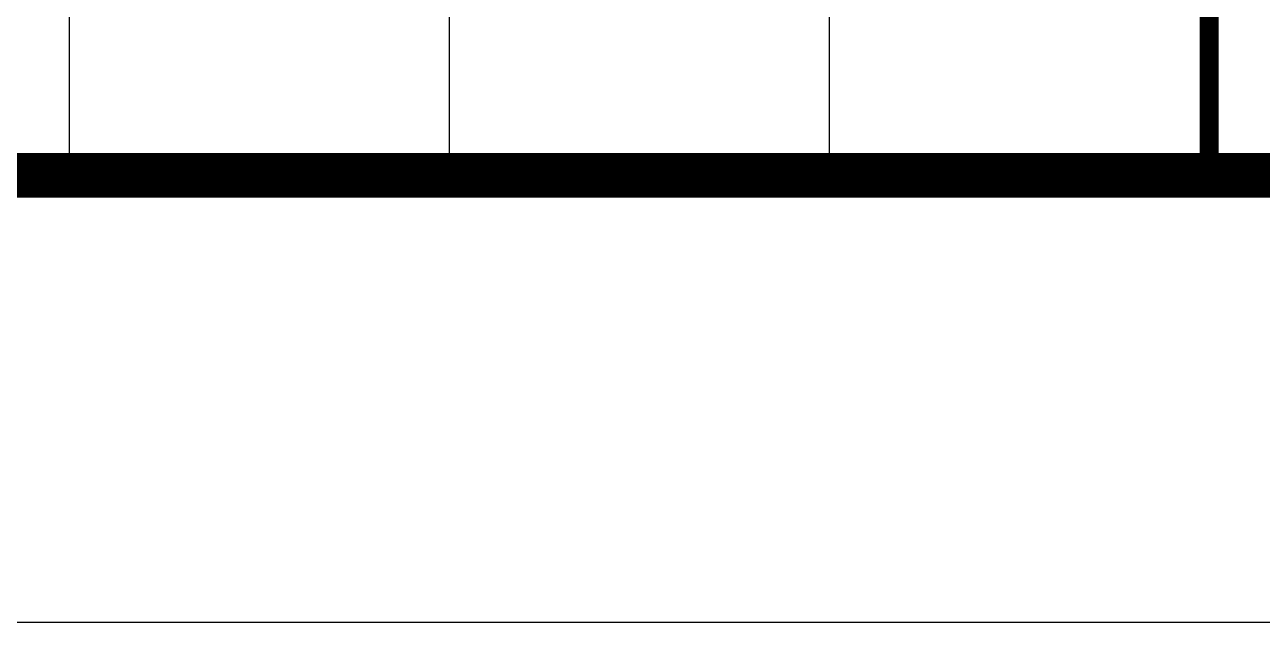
# Model space of a CAD drawing. Extents: x -496980 to 486425, y -292187 to -29437.
# Drawn here: x -267474 to -260554, y -292187 to -288845 of the extents above; entities that cross this region are included whole.
import ezdxf

# ---------------------------------------------------------------- set-up
doc = ezdxf.new("R2010")
doc.units = 0
doc.header["$LTSCALE"] = 1000
doc.header["$MEASUREMENT"] = 0
doc.layers.add('PUB_TITLE', color=4, linetype='Continuous')

msp = doc.modelspace()

# ---------------------------------------------------------------- linework, layer by layer
at = {"layer": 'PUB_TITLE'}
for p, q in [((-267226.1, -275661.9), (-267226.1, -289686.9)), ((-265101.1, -275661.9), (-265101.1, -289686.9)), ((-262976.1, -275661.9), (-262976.1, -289686.9))]:
    msp.add_line(p, q, dxfattribs=at)
msp.add_lwpolyline([(-302656, -29436.9), (-302656, -292186.9), (-154156, -292186.9), (-154156, -29436.9)], close=True, dxfattribs=at)
at = {"layer": 'PUB_TITLE', "const_width": 250}
msp.add_lwpolyline([(-300156, -35686.9), (-300156, -289686.9), (-156656, -289686.9), (-156656, -35686.9)], close=True, dxfattribs=at)
at = {"layer": 'PUB_TITLE', "lineweight": 40, "const_width": 106.2, "elevation": -69.6}
msp.add_lwpolyline([(-260851.1, -275661.9), (-260851.1, -289686.9)], dxfattribs=at)

doc.saveas('drawing.dxf')
